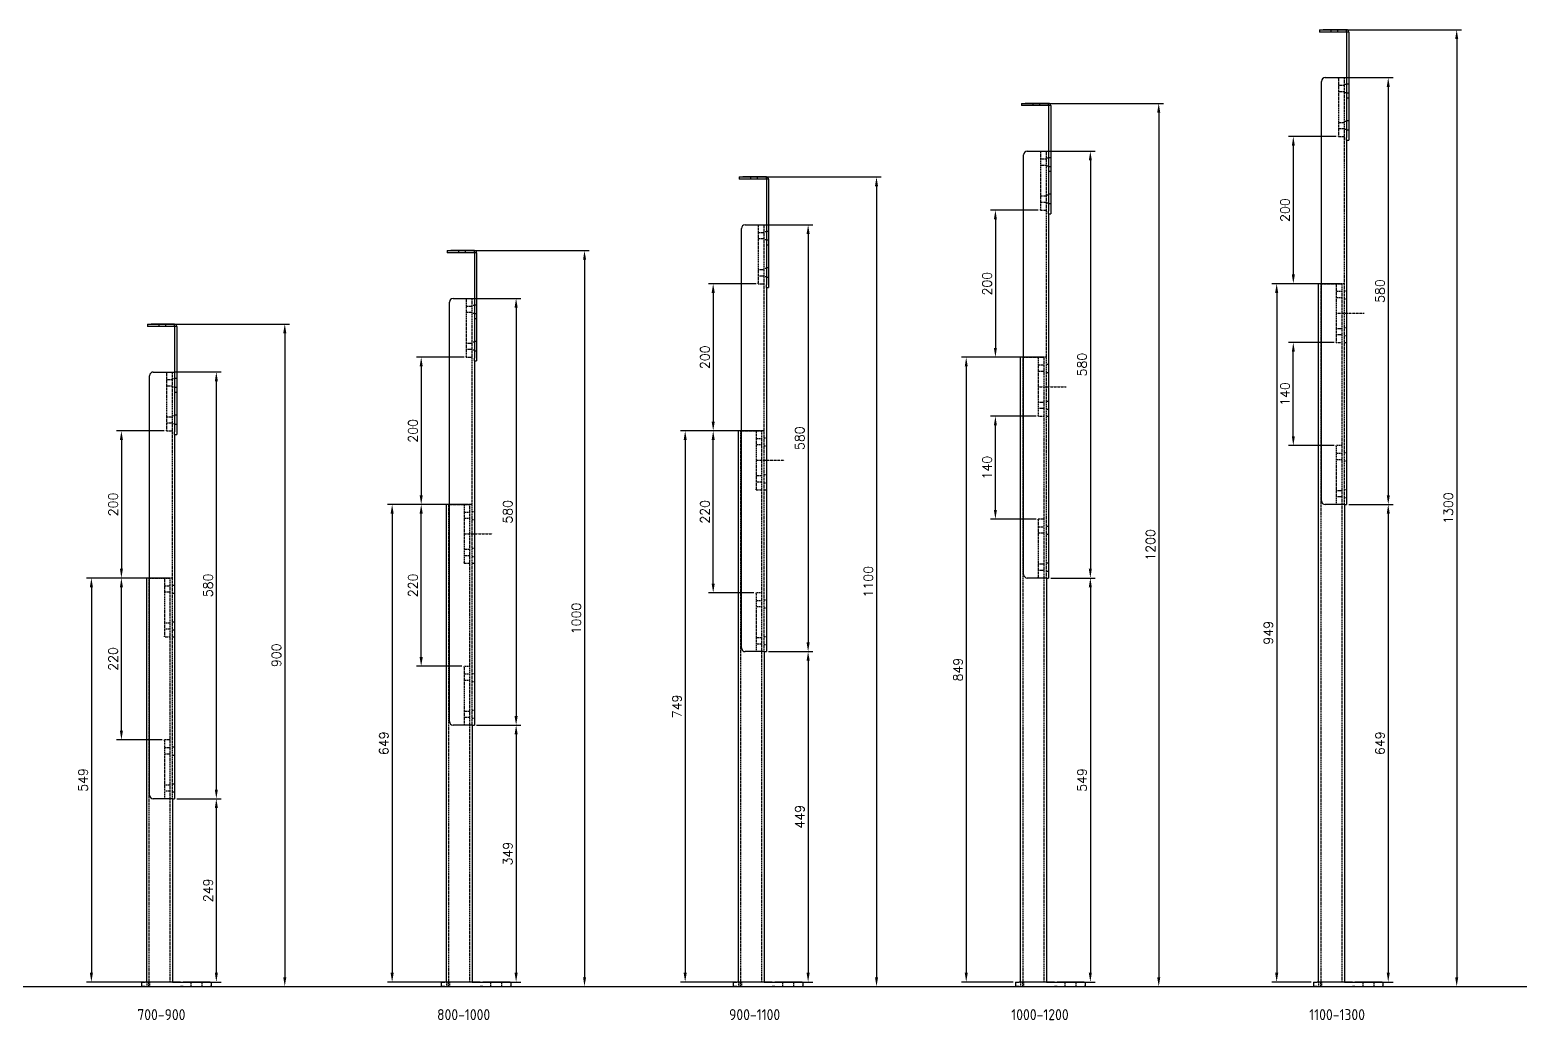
# Model space of a CAD drawing. Extents: x 10456 to 18222, y -1084 to 961.
# Drawn here: x 14168 to 16195, y -1084 to 261 of the extents above; entities that cross this region are included whole.
import ezdxf

# ---------------------------------------------------------------- set-up
doc = ezdxf.new("R2010")
doc.units = 0
doc.header["$LTSCALE"] = 0.05
doc.linetypes.add('Streeplijn', pattern=[10, 7, -3])
doc.layers.get('DEFPOINTS').update_dxf_attribs({"linetype": 'CONTINUOUS'})
for name, color, linetype in [('50VOL', 13, 'CONTINUOUS'), ('70VOL', 5, 'CONTINUOUS'), ('AM_3', 6, 'Streeplijn'), ('BASIS', 7, 'CONTINUOUS')]:
    doc.layers.add(name, color=color, linetype=linetype)
doc.styles.add('ROMANS', font='romans.shx')
doc.styles.get("Standard").update_dxf_attribs({"font": 'isocp.shx'})
doc.dimstyles.new('1_OP_05$0', dxfattribs={"dimscale": 5, "dimtxt": 2.5, "dimasz": 2.5, "dimexe": 1.3, "dimexo": 0.6, "dimgap": 1, "dimtad": 1, "dimdec": 1, "dimdsep": 46, "dimtxsty": 'ROMANS', "dimcen": -1.5, "dimclrd": 150, "dimclre": 150, "dimclrt": 5, "dimadec": 0, "dimazin": 0, "dimtfac": 1, "dimtdec": 1, "dimtmove": 0, "dimatfit": 3, "dimfxl": 0, "dimtolj": 1, "dimtzin": 0, "dimarcsym": 0})

# ---------------------------------------------------------------- blocks, each defined once
blk = doc.blocks.new('*D106')
at = {"layer": '70VOL', "color": 150, "lineweight": -2}
for p, q in [((14331, -138.5), (14521.3, -138.5)), ((14514.8, -151), (14514.8, -1026)), ((14418, -1038.5), (14521.3, -1038.5))]:
    blk.add_line(p, q, dxfattribs=at)
at = {"layer": '70VOL', "color": 150}
for points in [[(14512.7, -151), (14516.9, -151), (14514.8, -138.5)], [(14512.7, -1026), (14516.9, -1026), (14514.8, -1038.5)]]:
    blk.add_solid(points, dxfattribs=at)
at = {"layer": 'DEFPOINTS', "color": 0}
for p in [(14328, -138.5), (14415, -1038.5), (14514.8, -1038.5)]:
    blk.add_point(p, dxfattribs=at)
at = {"layer": '70VOL', "color": 5, "insert": (14503.5, -588.5), "char_height": 12.5, "attachment_point": 5, "rotation": 90, "style": 'ROMANS'}
blk.add_mtext('\\A1;900', dxfattribs=at)
blk = doc.blocks.new('*D107')
at = {"layer": '70VOL', "color": 150, "lineweight": -2}
for p, q in [((14365, -203.5), (14428.2, -203.5)), ((14421.7, -216), (14421.7, -771)), ((14368, -783.5), (14428.2, -783.5))]:
    blk.add_line(p, q, dxfattribs=at)
at = {"layer": '70VOL', "color": 150}
for points in [[(14419.7, -216), (14423.8, -216), (14421.7, -203.5)], [(14419.7, -771), (14423.8, -771), (14421.7, -783.5)]]:
    blk.add_solid(points, dxfattribs=at)
at = {"layer": 'DEFPOINTS', "color": 0}
for p in [(14362, -203.5), (14365, -783.5), (14421.7, -783.5)]:
    blk.add_point(p, dxfattribs=at)
at = {"layer": '70VOL', "color": 5, "insert": (14410.5, -493.5), "char_height": 12.5, "attachment_point": 5, "rotation": 90, "style": 'ROMANS'}
blk.add_mtext('\\A1;580', dxfattribs=at)
blk = doc.blocks.new('*D108')
at = {"layer": '70VOL', "color": 150, "lineweight": -2}
for p, q in [((14328, -483.5), (14286.1, -483.5)), ((14292.6, -691), (14292.6, -496)), ((14348, -703.5), (14286.1, -703.5))]:
    blk.add_line(p, q, dxfattribs=at)
at = {"layer": '70VOL', "color": 150}
for points in [[(14290.6, -496), (14294.7, -496), (14292.6, -483.5)], [(14290.6, -691), (14294.7, -691), (14292.6, -703.5)]]:
    blk.add_solid(points, dxfattribs=at)
at = {"layer": 'DEFPOINTS', "color": 0}
for p in [(14292.6, -483.5), (14331, -483.5), (14351, -703.5)]:
    blk.add_point(p, dxfattribs=at)
at = {"layer": '70VOL', "color": 5, "insert": (14281.4, -593.5), "char_height": 12.5, "attachment_point": 5, "rotation": 90, "style": 'ROMANS'}
blk.add_mtext('\\A1;220', dxfattribs=at)
blk = doc.blocks.new('*D109')
at = {"layer": '70VOL', "color": 150, "lineweight": -2}
for p, q in [((14351, -283.5), (14286.1, -283.5)), ((14292.6, -296), (14292.6, -471)), ((14356, -483.5), (14286.1, -483.5))]:
    blk.add_line(p, q, dxfattribs=at)
at = {"layer": '70VOL', "color": 150}
for points in [[(14290.6, -296), (14294.7, -296), (14292.6, -283.5)], [(14290.6, -471), (14294.7, -471), (14292.6, -483.5)]]:
    blk.add_solid(points, dxfattribs=at)
at = {"layer": 'DEFPOINTS', "color": 0}
for p in [(14354, -283.5), (14292.6, -483.5), (14359, -483.5)]:
    blk.add_point(p, dxfattribs=at)
at = {"layer": '70VOL', "color": 5, "insert": (14281.4, -383.5), "char_height": 12.5, "attachment_point": 5, "rotation": 90, "style": 'ROMANS'}
blk.add_mtext('\\A1;200', dxfattribs=at)
blk = doc.blocks.new('*D105')
at = {"layer": '70VOL', "color": 150, "lineweight": -2}
for p, q in [((14368, -783.5), (14428.2, -783.5)), ((14421.7, -796), (14421.7, -1020)), ((14362, -1032.5), (14428.2, -1032.5))]:
    blk.add_line(p, q, dxfattribs=at)
at = {"layer": '70VOL', "color": 150}
for points in [[(14419.7, -796), (14423.8, -796), (14421.7, -783.5)], [(14419.7, -1020), (14423.8, -1020), (14421.7, -1032.5)]]:
    blk.add_solid(points, dxfattribs=at)
at = {"layer": 'DEFPOINTS', "color": 0}
for p in [(14365, -783.5), (14359, -1032.5), (14421.7, -1032.5)]:
    blk.add_point(p, dxfattribs=at)
at = {"layer": '70VOL', "color": 5, "insert": (14410.5, -908), "char_height": 12.5, "attachment_point": 5, "rotation": 90, "style": 'ROMANS'}
blk.add_mtext('\\A1;249', dxfattribs=at)
blk = doc.blocks.new('*D110')
at = {"layer": '70VOL', "color": 150, "lineweight": -2}
for p, q in [((14738.7, -38.5), (14928.9, -38.5)), ((14922.4, -51), (14922.4, -1026)), ((14825.7, -1038.5), (14928.9, -1038.5))]:
    blk.add_line(p, q, dxfattribs=at)
at = {"layer": '70VOL', "color": 150}
for points in [[(14920.4, -51), (14924.5, -51), (14922.4, -38.5)], [(14920.4, -1026), (14924.5, -1026), (14922.4, -1038.5)]]:
    blk.add_solid(points, dxfattribs=at)
at = {"layer": 'DEFPOINTS', "color": 0}
for p in [(14735.7, -38.5), (14822.7, -1038.5), (14922.4, -1038.5)]:
    blk.add_point(p, dxfattribs=at)
at = {"layer": '70VOL', "color": 5, "insert": (14911.2, -538.5), "char_height": 12.5, "attachment_point": 5, "rotation": 90, "style": 'ROMANS'}
blk.add_mtext('\\A1;1000', dxfattribs=at)
blk = doc.blocks.new('*D111')
at = {"layer": '70VOL', "color": 150, "lineweight": -2}
for p, q in [((14772.7, -103.5), (14835.9, -103.5)), ((14829.4, -116), (14829.4, -671)), ((14775.7, -683.5), (14835.9, -683.5))]:
    blk.add_line(p, q, dxfattribs=at)
at = {"layer": '70VOL', "color": 150}
for points in [[(14827.3, -116), (14831.5, -116), (14829.4, -103.5)], [(14827.3, -671), (14831.5, -671), (14829.4, -683.5)]]:
    blk.add_solid(points, dxfattribs=at)
at = {"layer": 'DEFPOINTS', "color": 0}
for p in [(14769.7, -103.5), (14772.7, -683.5), (14829.4, -683.5)]:
    blk.add_point(p, dxfattribs=at)
at = {"layer": '70VOL', "color": 5, "insert": (14818.1, -393.5), "char_height": 12.5, "attachment_point": 5, "rotation": 90, "style": 'ROMANS'}
blk.add_mtext('\\A1;580', dxfattribs=at)
blk = doc.blocks.new('*D112')
at = {"layer": '70VOL', "color": 150, "lineweight": -2}
for p, q in [((14735.7, -383.5), (14693.8, -383.5)), ((14700.3, -591), (14700.3, -396)), ((14755.7, -603.5), (14693.8, -603.5))]:
    blk.add_line(p, q, dxfattribs=at)
at = {"layer": '70VOL', "color": 150}
for points in [[(14698.2, -396), (14702.4, -396), (14700.3, -383.5)], [(14698.2, -591), (14702.4, -591), (14700.3, -603.5)]]:
    blk.add_solid(points, dxfattribs=at)
at = {"layer": 'DEFPOINTS', "color": 0}
for p in [(14700.3, -383.5), (14738.7, -383.5), (14758.7, -603.5)]:
    blk.add_point(p, dxfattribs=at)
at = {"layer": '70VOL', "color": 5, "insert": (14689, -493.5), "char_height": 12.5, "attachment_point": 5, "rotation": 90, "style": 'ROMANS'}
blk.add_mtext('\\A1;220', dxfattribs=at)
blk = doc.blocks.new('*D113')
at = {"layer": '70VOL', "color": 150, "lineweight": -2}
for p, q in [((14758.7, -183.5), (14693.8, -183.5)), ((14700.3, -196), (14700.3, -371)), ((14763.7, -383.5), (14693.8, -383.5))]:
    blk.add_line(p, q, dxfattribs=at)
at = {"layer": '70VOL', "color": 150}
for points in [[(14698.2, -196), (14702.4, -196), (14700.3, -183.5)], [(14698.2, -371), (14702.4, -371), (14700.3, -383.5)]]:
    blk.add_solid(points, dxfattribs=at)
at = {"layer": 'DEFPOINTS', "color": 0}
for p in [(14761.7, -183.5), (14700.3, -383.5), (14766.7, -383.5)]:
    blk.add_point(p, dxfattribs=at)
at = {"layer": '70VOL', "color": 5, "insert": (14689, -283.5), "char_height": 12.5, "attachment_point": 5, "rotation": 90, "style": 'ROMANS'}
blk.add_mtext('\\A1;200', dxfattribs=at)
blk = doc.blocks.new('*D114')
at = {"layer": '70VOL', "color": 150, "lineweight": -2}
for p, q in [((14775.7, -683.5), (14835.9, -683.5)), ((14829.4, -696), (14829.4, -1020)), ((14769.7, -1032.5), (14835.9, -1032.5))]:
    blk.add_line(p, q, dxfattribs=at)
at = {"layer": '70VOL', "color": 150}
for points in [[(14827.3, -696), (14831.5, -696), (14829.4, -683.5)], [(14827.3, -1020), (14831.5, -1020), (14829.4, -1032.5)]]:
    blk.add_solid(points, dxfattribs=at)
at = {"layer": 'DEFPOINTS', "color": 0}
for p in [(14772.7, -683.5), (14766.7, -1032.5), (14829.4, -1032.5)]:
    blk.add_point(p, dxfattribs=at)
at = {"layer": '70VOL', "color": 5, "insert": (14818.1, -858), "char_height": 12.5, "attachment_point": 5, "rotation": 90, "style": 'ROMANS'}
blk.add_mtext('\\A1;349', dxfattribs=at)
blk = doc.blocks.new('*D115')
at = {"layer": '70VOL', "color": 150, "lineweight": -2}
for p, q in [((15135.8, 61.5), (15326, 61.5)), ((15319.5, 49), (15319.5, -1026)), ((15222.8, -1038.5), (15326, -1038.5))]:
    blk.add_line(p, q, dxfattribs=at)
at = {"layer": '70VOL', "color": 150}
for points in [[(15317.4, 49), (15321.6, 49), (15319.5, 61.5)], [(15317.4, -1026), (15321.6, -1026), (15319.5, -1038.5)]]:
    blk.add_solid(points, dxfattribs=at)
at = {"layer": 'DEFPOINTS', "color": 0}
for p in [(15132.8, 61.5), (15219.8, -1038.5), (15319.5, -1038.5)]:
    blk.add_point(p, dxfattribs=at)
at = {"layer": '70VOL', "color": 5, "insert": (15308.3, -488.5), "char_height": 12.5, "attachment_point": 5, "rotation": 90, "style": 'ROMANS'}
blk.add_mtext('\\A1;1100', dxfattribs=at)
blk = doc.blocks.new('*D116')
at = {"layer": '70VOL', "color": 150, "lineweight": -2}
for p, q in [((15169.8, -3.5), (15233, -3.5)), ((15226.5, -16), (15226.5, -571)), ((15172.8, -583.5), (15233, -583.5))]:
    blk.add_line(p, q, dxfattribs=at)
at = {"layer": '70VOL', "color": 150}
for points in [[(15224.4, -16), (15228.6, -16), (15226.5, -3.5)], [(15224.4, -571), (15228.6, -571), (15226.5, -583.5)]]:
    blk.add_solid(points, dxfattribs=at)
at = {"layer": 'DEFPOINTS', "color": 0}
for p in [(15166.8, -3.5), (15169.8, -583.5), (15226.5, -583.5)]:
    blk.add_point(p, dxfattribs=at)
at = {"layer": '70VOL', "color": 5, "insert": (15215.2, -293.5), "char_height": 12.5, "attachment_point": 5, "rotation": 90, "style": 'ROMANS'}
blk.add_mtext('\\A1;580', dxfattribs=at)
blk = doc.blocks.new('*D117')
at = {"layer": '70VOL', "color": 150, "lineweight": -2}
for p, q in [((15132.8, -283.5), (15090.9, -283.5)), ((15097.4, -491), (15097.4, -296)), ((15152.8, -503.5), (15090.9, -503.5))]:
    blk.add_line(p, q, dxfattribs=at)
at = {"layer": '70VOL', "color": 150}
for points in [[(15095.3, -296), (15099.5, -296), (15097.4, -283.5)], [(15095.3, -491), (15099.5, -491), (15097.4, -503.5)]]:
    blk.add_solid(points, dxfattribs=at)
at = {"layer": 'DEFPOINTS', "color": 0}
for p in [(15097.4, -283.5), (15135.8, -283.5), (15155.8, -503.5)]:
    blk.add_point(p, dxfattribs=at)
at = {"layer": '70VOL', "color": 5, "insert": (15086.1, -393.5), "char_height": 12.5, "attachment_point": 5, "rotation": 90, "style": 'ROMANS'}
blk.add_mtext('\\A1;220', dxfattribs=at)
blk = doc.blocks.new('*D118')
at = {"layer": '70VOL', "color": 150, "lineweight": -2}
for p, q in [((15155.8, -83.5), (15090.9, -83.5)), ((15097.4, -96), (15097.4, -271)), ((15160.8, -283.5), (15090.9, -283.5))]:
    blk.add_line(p, q, dxfattribs=at)
at = {"layer": '70VOL', "color": 150}
for points in [[(15095.3, -96), (15099.5, -96), (15097.4, -83.5)], [(15095.3, -271), (15099.5, -271), (15097.4, -283.5)]]:
    blk.add_solid(points, dxfattribs=at)
at = {"layer": 'DEFPOINTS', "color": 0}
for p in [(15158.8, -83.5), (15097.4, -283.5), (15163.8, -283.5)]:
    blk.add_point(p, dxfattribs=at)
at = {"layer": '70VOL', "color": 5, "insert": (15086.1, -183.5), "char_height": 12.5, "attachment_point": 5, "rotation": 90, "style": 'ROMANS'}
blk.add_mtext('\\A1;200', dxfattribs=at)
blk = doc.blocks.new('*D119')
at = {"layer": '70VOL', "color": 150, "lineweight": -2}
for p, q in [((15172.8, -583.5), (15233, -583.5)), ((15226.5, -596), (15226.5, -1020)), ((15166.8, -1032.5), (15233, -1032.5))]:
    blk.add_line(p, q, dxfattribs=at)
at = {"layer": '70VOL', "color": 150}
for points in [[(15224.4, -596), (15228.6, -596), (15226.5, -583.5)], [(15224.4, -1020), (15228.6, -1020), (15226.5, -1032.5)]]:
    blk.add_solid(points, dxfattribs=at)
at = {"layer": 'DEFPOINTS', "color": 0}
for p in [(15169.8, -583.5), (15163.8, -1032.5), (15226.5, -1032.5)]:
    blk.add_point(p, dxfattribs=at)
at = {"layer": '70VOL', "color": 5, "insert": (15215.2, -808), "char_height": 12.5, "attachment_point": 5, "rotation": 90, "style": 'ROMANS'}
blk.add_mtext('\\A1;449', dxfattribs=at)
blk = doc.blocks.new('*D120')
at = {"layer": '70VOL', "color": 150, "lineweight": -2}
for p, q in [((15519.5, 161.5), (15709.8, 161.5)), ((15703.3, 149), (15703.3, -1026)), ((15606.5, -1038.5), (15709.8, -1038.5))]:
    blk.add_line(p, q, dxfattribs=at)
at = {"layer": '70VOL', "color": 150}
for points in [[(15701.2, 149), (15705.4, 149), (15703.3, 161.5)], [(15701.2, -1026), (15705.4, -1026), (15703.3, -1038.5)]]:
    blk.add_solid(points, dxfattribs=at)
at = {"layer": 'DEFPOINTS', "color": 0}
for p in [(15516.5, 161.5), (15603.5, -1038.5), (15703.3, -1038.5)]:
    blk.add_point(p, dxfattribs=at)
at = {"layer": '70VOL', "color": 5, "insert": (15692.1, -438.5), "char_height": 12.5, "attachment_point": 5, "rotation": 90, "style": 'ROMANS'}
blk.add_mtext('\\A1;1200', dxfattribs=at)
blk = doc.blocks.new('*D121')
at = {"layer": '70VOL', "color": 150, "lineweight": -2}
for p, q in [((15553.5, 96.5), (15616.8, 96.5)), ((15610.3, 84), (15610.3, -471)), ((15556.5, -483.5), (15616.8, -483.5))]:
    blk.add_line(p, q, dxfattribs=at)
at = {"layer": '70VOL', "color": 150}
for points in [[(15608.2, 84), (15612.3, 84), (15610.3, 96.5)], [(15608.2, -471), (15612.3, -471), (15610.3, -483.5)]]:
    blk.add_solid(points, dxfattribs=at)
at = {"layer": 'DEFPOINTS', "color": 0}
for p in [(15550.5, 96.5), (15553.5, -483.5), (15610.3, -483.5)]:
    blk.add_point(p, dxfattribs=at)
at = {"layer": '70VOL', "color": 5, "insert": (15599, -193.5), "char_height": 12.5, "attachment_point": 5, "rotation": 90, "style": 'ROMANS'}
blk.add_mtext('\\A1;580', dxfattribs=at)
blk = doc.blocks.new('*D122')
at = {"layer": '70VOL', "color": 150, "lineweight": -2}
for p, q in [((15536.5, -263.5), (15474.7, -263.5)), ((15481.2, -391), (15481.2, -276)), ((15536.5, -403.5), (15474.7, -403.5))]:
    blk.add_line(p, q, dxfattribs=at)
at = {"layer": '70VOL', "color": 150}
for points in [[(15479.1, -276), (15483.2, -276), (15481.2, -263.5)], [(15479.1, -391), (15483.2, -391), (15481.2, -403.5)]]:
    blk.add_solid(points, dxfattribs=at)
at = {"layer": 'DEFPOINTS', "color": 0}
for p in [(15481.2, -263.5), (15539.5, -263.5), (15539.5, -403.5)]:
    blk.add_point(p, dxfattribs=at)
at = {"layer": '70VOL', "color": 5, "insert": (15469.9, -333.5), "char_height": 12.5, "attachment_point": 5, "rotation": 90, "style": 'ROMANS'}
blk.add_mtext('\\A1;140', dxfattribs=at)
blk = doc.blocks.new('*D123')
at = {"layer": '70VOL', "color": 150, "lineweight": -2}
for p, q in [((15539.5, 16.5), (15474.7, 16.5)), ((15481.2, 4), (15481.2, -171)), ((15544.5, -183.5), (15474.7, -183.5))]:
    blk.add_line(p, q, dxfattribs=at)
at = {"layer": '70VOL', "color": 150}
for points in [[(15479.1, 4), (15483.2, 4), (15481.2, 16.5)], [(15479.1, -171), (15483.2, -171), (15481.2, -183.5)]]:
    blk.add_solid(points, dxfattribs=at)
at = {"layer": 'DEFPOINTS', "color": 0}
for p in [(15542.5, 16.5), (15481.2, -183.5), (15547.5, -183.5)]:
    blk.add_point(p, dxfattribs=at)
at = {"layer": '70VOL', "color": 5, "insert": (15469.9, -83.5), "char_height": 12.5, "attachment_point": 5, "rotation": 90, "style": 'ROMANS'}
blk.add_mtext('\\A1;200', dxfattribs=at)
blk = doc.blocks.new('*D124')
at = {"layer": '70VOL', "color": 150, "lineweight": -2}
for p, q in [((15556.5, -483.5), (15616.8, -483.5)), ((15610.3, -496), (15610.3, -1020)), ((15550.5, -1032.5), (15616.8, -1032.5))]:
    blk.add_line(p, q, dxfattribs=at)
at = {"layer": '70VOL', "color": 150}
for points in [[(15608.2, -496), (15612.3, -496), (15610.3, -483.5)], [(15608.2, -1020), (15612.3, -1020), (15610.3, -1032.5)]]:
    blk.add_solid(points, dxfattribs=at)
at = {"layer": 'DEFPOINTS', "color": 0}
for p in [(15553.5, -483.5), (15547.5, -1032.5), (15610.3, -1032.5)]:
    blk.add_point(p, dxfattribs=at)
at = {"layer": '70VOL', "color": 5, "insert": (15599, -758), "char_height": 12.5, "attachment_point": 5, "rotation": 90, "style": 'ROMANS'}
blk.add_mtext('\\A1;549', dxfattribs=at)
blk = doc.blocks.new('*D125')
at = {"layer": '70VOL', "color": 150, "lineweight": -2}
for p, q in [((15924.7, 261.5), (16115, 261.5)), ((16108.5, 249), (16108.5, -1026)), ((16011.7, -1038.5), (16115, -1038.5))]:
    blk.add_line(p, q, dxfattribs=at)
at = {"layer": '70VOL', "color": 150}
for points in [[(16106.4, 249), (16110.6, 249), (16108.5, 261.5)], [(16106.4, -1026), (16110.6, -1026), (16108.5, -1038.5)]]:
    blk.add_solid(points, dxfattribs=at)
at = {"layer": 'DEFPOINTS', "color": 0}
for p in [(15921.7, 261.5), (16008.7, -1038.5), (16108.5, -1038.5)]:
    blk.add_point(p, dxfattribs=at)
at = {"layer": '70VOL', "color": 5, "insert": (16097.2, -388.5), "char_height": 12.5, "attachment_point": 5, "rotation": 90, "style": 'ROMANS'}
blk.add_mtext('\\A1;1300', dxfattribs=at)
blk = doc.blocks.new('*D126')
at = {"layer": '70VOL', "color": 150, "lineweight": -2}
for p, q in [((15958.7, 196.5), (16021.9, 196.5)), ((16015.4, 184), (16015.4, -371)), ((15961.7, -383.5), (16021.9, -383.5))]:
    blk.add_line(p, q, dxfattribs=at)
at = {"layer": '70VOL', "color": 150}
for points in [[(16013.4, 184), (16017.5, 184), (16015.4, 196.5)], [(16013.4, -371), (16017.5, -371), (16015.4, -383.5)]]:
    blk.add_solid(points, dxfattribs=at)
at = {"layer": 'DEFPOINTS', "color": 0}
for p in [(15955.7, 196.5), (15958.7, -383.5), (16015.4, -383.5)]:
    blk.add_point(p, dxfattribs=at)
at = {"layer": '70VOL', "color": 5, "insert": (16004.2, -93.5), "char_height": 12.5, "attachment_point": 5, "rotation": 90, "style": 'ROMANS'}
blk.add_mtext('\\A1;580', dxfattribs=at)
blk = doc.blocks.new('*D127')
at = {"layer": '70VOL', "color": 150, "lineweight": -2}
for p, q in [((15941.7, -163.5), (15879.8, -163.5)), ((15886.3, -291), (15886.3, -176)), ((15941.7, -303.5), (15879.8, -303.5))]:
    blk.add_line(p, q, dxfattribs=at)
at = {"layer": '70VOL', "color": 150}
for points in [[(15884.3, -176), (15888.4, -176), (15886.3, -163.5)], [(15884.3, -291), (15888.4, -291), (15886.3, -303.5)]]:
    blk.add_solid(points, dxfattribs=at)
at = {"layer": 'DEFPOINTS', "color": 0}
for p in [(15886.3, -163.5), (15944.7, -163.5), (15944.7, -303.5)]:
    blk.add_point(p, dxfattribs=at)
at = {"layer": '70VOL', "color": 5, "insert": (15875.1, -233.5), "char_height": 12.5, "attachment_point": 5, "rotation": 90, "style": 'ROMANS'}
blk.add_mtext('\\A1;140', dxfattribs=at)
blk = doc.blocks.new('*D128')
at = {"layer": '70VOL', "color": 150, "lineweight": -2}
for p, q in [((15944.7, 116.5), (15879.8, 116.5)), ((15886.3, 104), (15886.3, -71)), ((15949.7, -83.5), (15879.8, -83.5))]:
    blk.add_line(p, q, dxfattribs=at)
at = {"layer": '70VOL', "color": 150}
for points in [[(15884.3, 104), (15888.4, 104), (15886.3, 116.5)], [(15884.3, -71), (15888.4, -71), (15886.3, -83.5)]]:
    blk.add_solid(points, dxfattribs=at)
at = {"layer": 'DEFPOINTS', "color": 0}
for p in [(15947.7, 116.5), (15886.3, -83.5), (15952.7, -83.5)]:
    blk.add_point(p, dxfattribs=at)
at = {"layer": '70VOL', "color": 5, "insert": (15875.1, 16.5), "char_height": 12.5, "attachment_point": 5, "rotation": 90, "style": 'ROMANS'}
blk.add_mtext('\\A1;200', dxfattribs=at)
blk = doc.blocks.new('*D129')
at = {"layer": '70VOL', "color": 150, "lineweight": -2}
for p, q in [((15961.7, -383.5), (16021.9, -383.5)), ((16015.4, -396), (16015.4, -1020)), ((15955.7, -1032.5), (16021.9, -1032.5))]:
    blk.add_line(p, q, dxfattribs=at)
at = {"layer": '70VOL', "color": 150}
for points in [[(16013.4, -396), (16017.5, -396), (16015.4, -383.5)], [(16013.4, -1020), (16017.5, -1020), (16015.4, -1032.5)]]:
    blk.add_solid(points, dxfattribs=at)
at = {"layer": 'DEFPOINTS', "color": 0}
for p in [(15958.7, -383.5), (15952.7, -1032.5), (16015.4, -1032.5)]:
    blk.add_point(p, dxfattribs=at)
at = {"layer": '70VOL', "color": 5, "insert": (16004.2, -708), "char_height": 12.5, "attachment_point": 5, "rotation": 90, "style": 'ROMANS'}
blk.add_mtext('\\A1;649', dxfattribs=at)
blk = doc.blocks.new('*D148')
at = {"layer": '70VOL', "color": 150, "lineweight": -2}
for p, q in [((14328, -483.5), (14245.3, -483.5)), ((14251.8, -496), (14251.8, -1020)), ((14324, -1032.5), (14245.3, -1032.5))]:
    blk.add_line(p, q, dxfattribs=at)
at = {"layer": '70VOL', "color": 150}
for points in [[(14249.7, -496), (14253.9, -496), (14251.8, -483.5)], [(14249.7, -1020), (14253.9, -1020), (14251.8, -1032.5)]]:
    blk.add_solid(points, dxfattribs=at)
at = {"layer": 'DEFPOINTS', "color": 0}
for p in [(14331, -483.5), (14251.8, -1032.5), (14327, -1032.5)]:
    blk.add_point(p, dxfattribs=at)
at = {"layer": '70VOL', "color": 5, "insert": (14240.5, -758), "char_height": 12.5, "attachment_point": 5, "rotation": 90, "style": 'ROMANS'}
blk.add_mtext('\\A1;549', dxfattribs=at)
blk = doc.blocks.new('*D149')
at = {"layer": '70VOL', "color": 150, "lineweight": -2}
for p, q in [((14731.7, -383.5), (14654.3, -383.5)), ((14660.8, -396), (14660.8, -1020)), ((14735.7, -1032.5), (14654.3, -1032.5))]:
    blk.add_line(p, q, dxfattribs=at)
at = {"layer": '70VOL', "color": 150}
for points in [[(14658.7, -396), (14662.9, -396), (14660.8, -383.5)], [(14658.7, -1020), (14662.9, -1020), (14660.8, -1032.5)]]:
    blk.add_solid(points, dxfattribs=at)
at = {"layer": 'DEFPOINTS', "color": 0}
for p in [(14734.7, -383.5), (14660.8, -1032.5), (14738.7, -1032.5)]:
    blk.add_point(p, dxfattribs=at)
at = {"layer": '70VOL', "color": 5, "insert": (14649.5, -708), "char_height": 12.5, "attachment_point": 5, "rotation": 90, "style": 'ROMANS'}
blk.add_mtext('\\A1;649', dxfattribs=at)
blk = doc.blocks.new('*D150')
at = {"layer": '70VOL', "color": 150, "lineweight": -2}
for p, q in [((15132.8, -283.5), (15052.8, -283.5)), ((15059.3, -296), (15059.3, -1020)), ((15128.8, -1032.5), (15052.8, -1032.5))]:
    blk.add_line(p, q, dxfattribs=at)
at = {"layer": '70VOL', "color": 150}
for points in [[(15057.2, -296), (15061.4, -296), (15059.3, -283.5)], [(15057.2, -1020), (15061.4, -1020), (15059.3, -1032.5)]]:
    blk.add_solid(points, dxfattribs=at)
at = {"layer": 'DEFPOINTS', "color": 0}
for p in [(15135.8, -283.5), (15059.3, -1032.5), (15131.8, -1032.5)]:
    blk.add_point(p, dxfattribs=at)
at = {"layer": '70VOL', "color": 5, "insert": (15048.1, -658), "char_height": 12.5, "attachment_point": 5, "rotation": 90, "style": 'ROMANS'}
blk.add_mtext('\\A1;749', dxfattribs=at)
blk = doc.blocks.new('*D151')
at = {"layer": '70VOL', "color": 150, "lineweight": -2}
for p, q in [((15516.5, -183.5), (15435, -183.5)), ((15441.5, -196), (15441.5, -1020)), ((15505.5, -1032.5), (15435, -1032.5))]:
    blk.add_line(p, q, dxfattribs=at)
at = {"layer": '70VOL', "color": 150}
for points in [[(15439.5, -196), (15443.6, -196), (15441.5, -183.5)], [(15439.5, -1020), (15443.6, -1020), (15441.5, -1032.5)]]:
    blk.add_solid(points, dxfattribs=at)
at = {"layer": 'DEFPOINTS', "color": 0}
for p in [(15519.5, -183.5), (15441.5, -1032.5), (15508.5, -1032.5)]:
    blk.add_point(p, dxfattribs=at)
at = {"layer": '70VOL', "color": 5, "insert": (15430.3, -608), "char_height": 12.5, "attachment_point": 5, "rotation": 90, "style": 'ROMANS'}
blk.add_mtext('\\A1;849', dxfattribs=at)
blk = doc.blocks.new('*D152')
at = {"layer": '70VOL', "color": 150, "lineweight": -2}
for p, q in [((15921.7, -83.5), (15857.2, -83.5)), ((15863.7, -96), (15863.7, -1020)), ((15910.7, -1032.5), (15857.2, -1032.5))]:
    blk.add_line(p, q, dxfattribs=at)
at = {"layer": '70VOL', "color": 150}
for points in [[(15861.6, -96), (15865.8, -96), (15863.7, -83.5)], [(15861.6, -1020), (15865.8, -1020), (15863.7, -1032.5)]]:
    blk.add_solid(points, dxfattribs=at)
at = {"layer": 'DEFPOINTS', "color": 0}
for p in [(15924.7, -83.5), (15863.7, -1032.5), (15913.7, -1032.5)]:
    blk.add_point(p, dxfattribs=at)
at = {"layer": '70VOL', "color": 5, "insert": (15852.4, -558), "char_height": 12.5, "attachment_point": 5, "rotation": 90, "style": 'ROMANS'}
blk.add_mtext('\\A1;949', dxfattribs=at)

msp = doc.modelspace()

# ---------------------------------------------------------------- linework, layer by layer
at = {"layer": '50VOL', "ltscale": 5}
for p, q in [((15921.72, 261.47), (15926.72, 261.47)), ((15921.72, 261.47), (15921.72, 258.47)), ((15926.72, 258.47), (15921.72, 258.47)), ((15958.72, 261.47), (15926.72, 261.47)), ((15958.72, 258.47), (15926.72, 258.47)), ((15958.72, 258.47), (15958.72, 261.47)), ((15958.72, 258.47), (15958.72, 261.47)), ((15958.72, 261.47), (15958.72, 261.47)), ((15958.72, 258.47), (15958.72, 115.08)), ((15958.72, 258.47), (15958.72, 258.47)), ((15961.72, 258.47), (15958.72, 258.47)), ((15961.72, 258.47), (15961.72, 115.08)), ((15924.72, -378.53), (15924.72, 191.47)), ((15929.72, 196.47), (15955.72, 196.47)), ((15955.72, 196.47), (15958.72, 196.47)), ((15516.53, 161.47), (15521.53, 161.47)), ((15516.53, 161.47), (15516.53, 158.47)), ((15521.53, 158.47), (15516.53, 158.47)), ((15553.53, 161.47), (15521.53, 161.47)), ((15553.53, 158.47), (15521.53, 158.47)), ((15553.53, 158.47), (15553.53, 161.47)), ((15553.53, 158.47), (15553.53, 161.47)), ((15553.53, 161.47), (15553.53, 161.47)), ((15553.53, 158.47), (15553.53, 15.08)), ((15553.53, 158.47), (15553.53, 158.47)), ((15556.53, 158.47), (15553.53, 158.47)), ((15556.53, 158.47), (15556.53, 15.08)), ((15958.72, 111.47), (15958.72, 115.08)), ((15958.72, 111.47), (15958.72, -383.53)), ((15958.72, 111.47), (15961.72, 111.47)), ((15961.72, 115.08), (15961.72, 111.47)), ((15519.53, -478.53), (15519.53, 91.47)), ((15524.53, 96.47), (15550.53, 96.47)), ((15550.53, 96.47), (15553.53, 96.47)), ((15132.76, 61.47), (15137.76, 61.47)), ((15132.76, 61.47), (15132.76, 58.47)), ((15169.76, 61.47), (15137.76, 61.47)), ((15169.76, 58.47), (15169.76, 61.47)), ((15169.76, 58.47), (15169.76, 61.47)), ((15169.76, 61.47), (15169.76, 61.47)), ((15137.76, 58.47), (15132.76, 58.47)), ((15169.76, 58.47), (15137.76, 58.47)), ((15169.76, 58.47), (15169.76, -84.92)), ((15169.76, 58.47), (15169.76, 58.47)), ((15172.76, 58.47), (15169.76, 58.47)), ((15172.76, 58.47), (15172.76, -84.92)), ((15553.53, 11.47), (15553.53, 15.08)), ((15553.53, 11.47), (15553.53, -483.53)), ((15553.53, 11.47), (15556.53, 11.47)), ((15556.53, 15.08), (15556.53, 11.47)), ((15135.76, -578.53), (15135.76, -8.53)), ((15140.76, -3.53), (15166.76, -3.53)), ((15166.76, -3.53), (15169.76, -3.53)), ((14735.66, -38.53), (14740.66, -38.53)), ((14735.66, -38.53), (14735.66, -41.53)), ((14772.66, -38.53), (14740.66, -38.53)), ((14772.66, -41.53), (14772.66, -38.53)), ((14772.66, -41.53), (14772.66, -38.53)), ((14772.66, -38.53), (14772.66, -38.53)), ((14740.66, -41.53), (14735.66, -41.53)), ((14772.66, -41.53), (14740.66, -41.53)), ((14772.66, -41.53), (14772.66, -184.92)), ((14772.66, -41.53), (14772.66, -41.53)), ((14775.66, -41.53), (14772.66, -41.53)), ((14775.66, -41.53), (14775.66, -184.92)), ((15169.76, -88.53), (15169.76, -84.92)), ((15169.76, -88.53), (15169.76, -583.53)), ((15169.76, -88.53), (15172.76, -88.53)), ((15172.76, -84.92), (15172.76, -88.53)), ((15923.72, -83.53), (15920.72, -83.53)), ((15920.72, -1032.53), (15920.72, -83.53)), ((15923.72, -83.53), (15924.72, -83.53)), ((14738.66, -678.53), (14738.66, -108.53)), ((14743.66, -103.53), (14769.66, -103.53)), ((14769.66, -103.53), (14772.66, -103.53)), ((14328.02, -138.53), (14333.02, -138.53)), ((14328.02, -138.53), (14328.02, -141.53)), ((14333.02, -141.53), (14328.02, -141.53)), ((14365.01, -138.53), (14333.02, -138.53)), ((14365.01, -141.53), (14333.02, -141.53)), ((14365.01, -141.53), (14365.01, -138.53)), ((14365.01, -141.53), (14365.01, -138.53)), ((14365.01, -138.53), (14365.01, -138.53)), ((14365.01, -141.53), (14365.01, -141.53)), ((14365.02, -141.53), (14365.02, -284.92)), ((14368.02, -141.53), (14365.02, -141.53)), ((14368.02, -141.53), (14368.02, -284.92)), ((15955.72, -163.53), (15958.72, -163.53)), ((14772.66, -188.53), (14772.66, -184.92)), ((14772.66, -188.53), (14772.66, -683.53)), ((14772.66, -188.53), (14775.66, -188.53)), ((14775.66, -184.92), (14775.66, -188.53)), ((15518.53, -183.53), (15515.53, -183.53)), ((15515.53, -1032.53), (15515.53, -183.53)), ((15518.53, -183.53), (15519.53, -183.53)), ((14331.02, -778.53), (14331.02, -208.53)), ((14336.02, -203.53), (14362.01, -203.53)), ((14362.01, -203.53), (14365.02, -203.53)), ((15134.76, -283.53), (15131.76, -283.53)), ((15131.76, -1032.53), (15131.76, -283.53)), ((15134.76, -283.53), (15135.76, -283.53)), ((15550.53, -263.53), (15553.53, -263.53)), ((14365.02, -288.53), (14365.02, -284.92)), ((14365.02, -288.53), (14365.02, -783.53)), ((14365.02, -288.53), (14368.02, -288.53)), ((14368.02, -284.92), (14368.02, -288.53)), ((15166.76, -363.53), (15169.76, -363.53)), ((14737.66, -383.53), (14734.66, -383.53)), ((14734.66, -1032.53), (14734.66, -383.53)), ((14737.66, -383.53), (14738.66, -383.53)), ((15955.72, -383.53), (15929.72, -383.53)), ((15955.72, -383.53), (15958.72, -383.53)), ((15955.72, -383.53), (15955.72, -1032.53)), ((14769.66, -463.53), (14772.66, -463.53)), ((14330.02, -483.53), (14327.02, -483.53)), ((14327.02, -1032.53), (14327.02, -483.53)), ((14330.02, -483.53), (14331.02, -483.53)), ((15550.53, -483.53), (15524.53, -483.53)), ((15550.53, -483.53), (15553.53, -483.53)), ((15550.53, -483.53), (15550.53, -1032.53)), ((14362.01, -563.53), (14365.02, -563.53)), ((15166.76, -583.53), (15140.76, -583.53)), ((15166.76, -583.53), (15169.76, -583.53)), ((15166.76, -583.53), (15166.76, -1032.53)), ((14769.66, -683.53), (14743.66, -683.53)), ((14769.66, -683.53), (14772.66, -683.53)), ((14769.66, -683.53), (14769.66, -1032.53)), ((14362.01, -783.53), (14336.02, -783.53)), ((14362.01, -783.53), (14365.02, -783.53)), ((14362.02, -783.53), (14362.02, -1032.53)), ((14320.02, -1032.53), (14325.02, -1032.53)), ((14320.02, -1032.53), (14320.02, -1038.53)), ((14372.94, -1032.53), (14325.02, -1032.53)), ((14372.94, -1032.53), (14376.48, -1032.53)), ((14413.55, -1032.53), (14376.48, -1032.53)), ((14413.55, -1032.53), (14415.02, -1032.53)), ((14415.02, -1038.53), (14415.02, -1032.53)), ((14727.66, -1032.53), (14732.66, -1032.53)), ((14727.66, -1032.53), (14727.66, -1038.53)), ((14780.59, -1032.53), (14732.66, -1032.53)), ((14780.59, -1032.53), (14784.13, -1032.53)), ((14821.2, -1032.53), (14784.13, -1032.53)), ((14821.2, -1032.53), (14822.66, -1032.53)), ((14822.66, -1038.53), (14822.66, -1032.53)), ((15124.76, -1032.53), (15129.76, -1032.53)), ((15124.76, -1032.53), (15124.76, -1038.53)), ((15177.69, -1032.53), (15129.76, -1032.53)), ((15177.69, -1032.53), (15181.22, -1032.53)), ((15218.29, -1032.53), (15181.22, -1032.53)), ((15218.29, -1032.53), (15219.76, -1032.53)), ((15219.76, -1038.53), (15219.76, -1032.53)), ((15508.53, -1032.53), (15513.53, -1032.53)), ((15508.53, -1032.53), (15508.53, -1038.53)), ((15561.46, -1032.53), (15513.53, -1032.53)), ((15561.46, -1032.53), (15564.99, -1032.53)), ((15602.07, -1032.53), (15564.99, -1032.53)), ((15602.07, -1032.53), (15603.53, -1032.53)), ((15603.53, -1038.53), (15603.53, -1032.53)), ((15913.72, -1032.53), (15918.72, -1032.53)), ((15913.72, -1032.53), (15913.72, -1038.53)), ((15966.65, -1032.53), (15918.72, -1032.53)), ((15966.65, -1032.53), (15970.18, -1032.53)), ((16007.25, -1032.53), (15970.18, -1032.53)), ((16007.25, -1032.53), (16008.72, -1032.53)), ((16008.72, -1038.53), (16008.72, -1032.53)), ((14325.02, -1038.53), (14320.02, -1038.53)), ((14325.02, -1038.53), (14372.94, -1038.53)), ((14376.48, -1038.53), (14372.94, -1038.53)), ((14376.48, -1038.53), (14413.55, -1038.53)), ((14415.02, -1038.53), (14413.55, -1038.53)), ((14732.66, -1038.53), (14727.66, -1038.53)), ((14732.66, -1038.53), (14780.59, -1038.53)), ((14784.13, -1038.53), (14780.59, -1038.53)), ((14784.13, -1038.53), (14821.2, -1038.53)), ((14822.66, -1038.53), (14821.2, -1038.53)), ((15129.76, -1038.53), (15124.76, -1038.53)), ((15129.76, -1038.53), (15177.69, -1038.53)), ((15181.22, -1038.53), (15177.69, -1038.53)), ((15181.22, -1038.53), (15218.29, -1038.53)), ((15219.76, -1038.53), (15218.29, -1038.53)), ((15513.53, -1038.53), (15508.53, -1038.53)), ((15513.53, -1038.53), (15561.46, -1038.53)), ((15564.99, -1038.53), (15561.46, -1038.53)), ((15564.99, -1038.53), (15602.07, -1038.53)), ((15603.53, -1038.53), (15602.07, -1038.53)), ((15918.72, -1038.53), (15913.72, -1038.53)), ((15918.72, -1038.53), (15966.65, -1038.53)), ((15970.18, -1038.53), (15966.65, -1038.53)), ((15970.18, -1038.53), (16007.25, -1038.53)), ((16008.72, -1038.53), (16007.25, -1038.53))]:
    msp.add_line(p, q, dxfattribs=at)
for centre, radius, start, end in [((15958.72, 258.47), 3, 0, 90), ((15958.72, 258.47), 0.001, 0, 90), ((15929.72, 191.47), 5, 90, 180), ((15553.53, 158.47), 3, 0, 90), ((15553.53, 158.47), 0.001, 0, 90), ((15524.53, 91.47), 5, 90, 180), ((15169.76, 58.47), 3, 0, 90), ((15169.76, 58.47), 0.001, 0, 90), ((15140.76, -8.53), 5, 90, 180), ((14772.66, -41.53), 3, 0, 90), ((14772.66, -41.53), 0.001, 0, 90), ((14743.66, -108.53), 5, 90, 180), ((14365.01, -141.53), 3, 0, 90), ((14365.01, -141.53), 0.001, 0, 90), ((14336.02, -208.53), 5, 90, 180), ((15929.72, -378.53), 5, 180, 270), ((15524.53, -478.53), 5, 180, 270), ((15140.76, -578.53), 5, 180, 270), ((14743.66, -678.53), 5, 180, 270), ((14336.02, -778.53), 5, 180, 270)]:
    msp.add_arc(centre, radius, start, end, dxfattribs=at)
at = {"layer": 'AM_3', "ltscale": 5}
for p, q in [((15937.22, 261.47), (15937.22, 258.47)), ((15946.22, 261.47), (15946.22, 258.47)), ((15947.72, 195.47), (15947.72, 196.47)), ((15947.72, 195.47), (15947.72, 117.47)), ((15955.72, 185.65), (15947.72, 185.65)), ((15955.72, -383.53), (15955.72, 196.47)), ((15958.72, 186.97), (15955.72, 186.97)), ((15961.72, 187.47), (15958.72, 187.47)), ((15955.72, 177.28), (15947.72, 177.28)), ((15958.72, 175.97), (15955.72, 175.97)), ((15961.72, 175.47), (15958.72, 175.47)), ((15961.72, 168.77), (15958.72, 168.77)), ((15532.03, 161.47), (15532.03, 158.47)), ((15541.03, 161.47), (15541.03, 158.47)), ((15947.72, 135.65), (15955.72, 135.65)), ((15947.72, 127.28), (15955.72, 127.28)), ((15958.72, 136.97), (15955.72, 136.97)), ((15958.72, 125.97), (15955.72, 125.97)), ((15961.72, 137.97), (15958.72, 137.97)), ((15961.72, 124.97), (15958.72, 124.97)), ((15947.72, 116.47), (15947.72, 117.47)), ((15947.72, 116.47), (15955.72, 116.47)), ((15542.53, 95.47), (15542.53, 96.47)), ((15542.53, 95.47), (15542.53, 17.47)), ((15550.53, 85.65), (15542.53, 85.65)), ((15550.53, -483.53), (15550.53, 96.47)), ((15553.53, 86.97), (15550.53, 86.97)), ((15556.53, 87.47), (15553.53, 87.47)), ((15148.26, 61.47), (15148.26, 58.47)), ((15157.26, 61.47), (15157.26, 58.47)), ((15550.53, 77.28), (15542.53, 77.28)), ((15553.53, 75.97), (15550.53, 75.97)), ((15556.53, 75.47), (15553.53, 75.47)), ((15556.53, 68.77), (15553.53, 68.77)), ((15542.53, 35.65), (15550.53, 35.65)), ((15542.53, 27.28), (15550.53, 27.28)), ((15553.53, 36.97), (15550.53, 36.97)), ((15553.53, 25.97), (15550.53, 25.97)), ((15556.53, 37.97), (15553.53, 37.97)), ((15556.53, 24.97), (15553.53, 24.97)), ((15542.53, 16.47), (15542.53, 17.47)), ((15542.53, 16.47), (15550.53, 16.47)), ((15158.76, -4.53), (15158.76, -3.53)), ((15158.76, -4.53), (15158.76, -82.53)), ((15166.76, -14.35), (15158.76, -14.35)), ((15166.76, -583.53), (15166.76, -3.53)), ((15169.76, -13.03), (15166.76, -13.03)), ((15172.76, -12.53), (15169.76, -12.53)), ((14751.16, -38.53), (14751.16, -41.53)), ((14760.16, -38.53), (14760.16, -41.53)), ((15166.76, -22.72), (15158.76, -22.72)), ((15169.76, -24.03), (15166.76, -24.03)), ((15172.76, -24.53), (15169.76, -24.53)), ((15172.76, -31.23), (15169.76, -31.23)), ((15158.76, -64.35), (15166.76, -64.35)), ((15158.76, -72.72), (15166.76, -72.72)), ((15169.76, -63.03), (15166.76, -63.03)), ((15169.76, -74.03), (15166.76, -74.03)), ((15172.76, -62.03), (15169.76, -62.03)), ((15172.76, -75.03), (15169.76, -75.03)), ((15158.76, -83.53), (15158.76, -82.53)), ((15158.76, -83.53), (15166.76, -83.53)), ((15923.72, -83.53), (15923.72, -1032.53)), ((15924.72, -83.53), (15952.72, -83.53)), ((15952.72, -83.53), (15944.72, -83.53)), ((15944.72, -84.53), (15944.72, -83.53)), ((15944.72, -84.53), (15944.72, -162.53)), ((15952.72, -94.35), (15944.72, -94.35)), ((15952.72, -1032.53), (15952.72, -83.53)), ((15955.72, -83.53), (15952.72, -83.53)), ((15955.72, -83.53), (15952.72, -83.53)), ((15955.72, -83.53), (15952.72, -83.53)), ((15955.72, -83.53), (15952.72, -83.53)), ((15955.72, -93.03), (15958.72, -93.03)), ((14761.66, -104.53), (14761.66, -103.53)), ((14761.66, -104.53), (14761.66, -182.53)), ((14769.66, -114.35), (14761.66, -114.35)), ((14769.66, -683.53), (14769.66, -103.53)), ((14772.66, -113.03), (14769.66, -113.03)), ((14775.66, -112.53), (14772.66, -112.53)), ((15952.72, -102.72), (15944.72, -102.72)), ((15955.72, -104.03), (15958.72, -104.03)), ((14343.52, -138.53), (14343.52, -141.53)), ((14352.52, -138.53), (14352.52, -141.53)), ((14769.66, -122.72), (14761.66, -122.72)), ((14772.66, -124.03), (14769.66, -124.03)), ((14775.66, -124.53), (14772.66, -124.53)), ((14775.66, -131.23), (14772.66, -131.23)), ((14775.66, -162.03), (14772.66, -162.03)), ((15944.72, -144.35), (15952.72, -144.35)), ((15944.72, -152.72), (15952.72, -152.72)), ((15955.72, -143.03), (15958.72, -143.03)), ((15955.72, -154.03), (15958.72, -154.03)), ((14761.66, -164.35), (14769.66, -164.35)), ((14761.66, -172.72), (14769.66, -172.72)), ((14772.66, -163.03), (14769.66, -163.03)), ((14772.66, -174.03), (14769.66, -174.03)), ((14775.66, -175.03), (14772.66, -175.03)), ((15944.72, -163.53), (15944.72, -162.53)), ((14761.66, -183.53), (14761.66, -182.53)), ((14761.66, -183.53), (14769.66, -183.53)), ((15518.53, -183.53), (15518.53, -1032.53)), ((15519.53, -183.53), (15547.53, -183.53)), ((15547.53, -183.53), (15539.53, -183.53)), ((15539.53, -184.53), (15539.53, -183.53)), ((15539.53, -184.53), (15539.53, -262.53)), ((15547.53, -194.35), (15539.53, -194.35)), ((15547.53, -1032.53), (15547.53, -183.53)), ((15550.53, -183.53), (15547.53, -183.53)), ((15550.53, -183.53), (15547.53, -183.53)), ((15550.53, -183.53), (15547.53, -183.53)), ((15550.53, -183.53), (15547.53, -183.53)), ((15550.53, -193.03), (15553.53, -193.03)), ((14354.02, -204.53), (14354.02, -203.53)), ((14354.02, -204.53), (14354.02, -282.53)), ((14362.02, -214.35), (14354.02, -214.35)), ((14362.02, -222.72), (14354.02, -222.72)), ((14362.02, -783.53), (14362.02, -203.53)), ((14365.02, -213.03), (14362.02, -213.03)), ((14368.02, -212.53), (14365.02, -212.53)), ((15547.53, -202.72), (15539.53, -202.72)), ((15550.53, -204.03), (15553.53, -204.03)), ((14365.02, -224.03), (14362.02, -224.03)), ((14368.02, -224.53), (14365.02, -224.53)), ((14368.02, -231.23), (14365.02, -231.23)), ((15550.53, -243.03), (15553.53, -243.03)), ((14365.02, -263.03), (14362.02, -263.03)), ((14368.02, -262.03), (14365.02, -262.03)), ((15539.53, -244.35), (15547.53, -244.35)), ((15539.53, -252.72), (15547.53, -252.72)), ((15539.53, -263.53), (15539.53, -262.53)), ((15550.53, -254.03), (15553.53, -254.03)), ((14354.02, -264.35), (14362.02, -264.35)), ((14354.02, -272.72), (14362.02, -272.72)), ((14354.02, -283.53), (14354.02, -282.53)), ((14354.02, -283.53), (14362.02, -283.53)), ((14365.02, -274.03), (14362.02, -274.03)), ((14368.02, -275.03), (14365.02, -275.03)), ((15134.76, -283.53), (15134.76, -1032.53)), ((15135.76, -283.53), (15163.76, -283.53)), ((15163.76, -283.53), (15155.76, -283.53)), ((15155.76, -284.53), (15155.76, -283.53)), ((15163.76, -1032.53), (15163.76, -283.53)), ((15166.76, -283.53), (15163.76, -283.53)), ((15166.76, -283.53), (15163.76, -283.53)), ((15166.76, -283.53), (15163.76, -283.53)), ((15166.76, -283.53), (15163.76, -283.53)), ((15155.76, -284.53), (15155.76, -362.53)), ((15163.76, -294.35), (15155.76, -294.35)), ((15163.76, -302.72), (15155.76, -302.72)), ((15166.76, -293.03), (15169.76, -293.03)), ((15952.72, -303.53), (15944.72, -303.53)), ((15944.72, -304.53), (15944.72, -303.53)), ((15166.76, -304.03), (15169.76, -304.03)), ((15944.72, -304.53), (15944.72, -382.53)), ((15952.72, -314.35), (15944.72, -314.35)), ((15952.72, -322.72), (15944.72, -322.72)), ((15955.72, -313.03), (15958.72, -313.03)), ((15955.72, -324.03), (15958.72, -324.03)), ((15155.76, -344.35), (15163.76, -344.35)), ((15166.76, -343.03), (15169.76, -343.03)), ((15155.76, -352.72), (15163.76, -352.72)), ((15155.76, -363.53), (15155.76, -362.53)), ((15166.76, -354.03), (15169.76, -354.03)), ((15944.72, -364.35), (15952.72, -364.35)), ((15955.72, -363.03), (15958.72, -363.03)), ((14737.66, -383.53), (14737.66, -1032.53)), ((14738.66, -383.53), (14766.66, -383.53)), ((14766.66, -383.53), (14758.66, -383.53)), ((14758.66, -384.53), (14758.66, -383.53)), ((14758.66, -384.53), (14758.66, -462.53)), ((14766.66, -1032.53), (14766.66, -383.53)), ((14769.66, -383.53), (14766.66, -383.53)), ((14769.66, -383.53), (14766.66, -383.53)), ((14769.66, -383.53), (14766.66, -383.53)), ((14769.66, -383.53), (14766.66, -383.53)), ((15944.72, -372.72), (15952.72, -372.72)), ((15944.72, -383.53), (15944.72, -382.53)), ((15955.72, -374.03), (15958.72, -374.03)), ((14766.66, -394.35), (14758.66, -394.35)), ((14766.66, -402.72), (14758.66, -402.72)), ((14769.66, -393.03), (14772.66, -393.03)), ((14769.66, -404.03), (14772.66, -404.03)), ((15547.53, -403.53), (15539.53, -403.53)), ((15539.53, -404.53), (15539.53, -403.53)), ((15539.53, -404.53), (15539.53, -482.53)), ((15547.53, -414.35), (15539.53, -414.35)), ((15547.53, -422.72), (15539.53, -422.72)), ((15550.53, -413.03), (15553.53, -413.03)), ((15550.53, -424.03), (15553.53, -424.03)), ((14758.66, -444.35), (14766.66, -444.35)), ((14769.66, -443.03), (14772.66, -443.03)), ((14758.66, -452.72), (14766.66, -452.72)), ((14758.66, -463.53), (14758.66, -462.53)), ((14769.66, -454.03), (14772.66, -454.03)), ((15539.53, -464.35), (15547.53, -464.35)), ((15550.53, -463.03), (15553.53, -463.03)), ((14330.02, -483.53), (14330.02, -1032.53)), ((14331.02, -483.53), (14359.01, -483.53)), ((14359.02, -483.53), (14351.02, -483.53)), ((14351.02, -484.53), (14351.02, -483.53)), ((14351.02, -484.53), (14351.02, -562.53)), ((14362.02, -483.53), (14359.01, -483.53)), ((14359.02, -1032.53), (14359.02, -483.53)), ((15539.53, -472.72), (15547.53, -472.72)), ((15539.53, -483.53), (15539.53, -482.53)), ((15550.53, -474.03), (15553.53, -474.03)), ((14359.02, -494.35), (14351.02, -494.35)), ((14359.02, -502.72), (14351.02, -502.72)), ((14362.02, -493.03), (14365.02, -493.03)), ((14362.02, -504.03), (14365.02, -504.03)), ((15163.76, -503.53), (15155.76, -503.53)), ((15155.76, -504.53), (15155.76, -503.53)), ((15155.76, -504.53), (15155.76, -582.53)), ((15163.76, -514.35), (15155.76, -514.35)), ((15163.76, -522.72), (15155.76, -522.72)), ((15166.76, -513.03), (15169.76, -513.03)), ((15166.76, -524.03), (15169.76, -524.03)), ((14351.02, -544.35), (14359.02, -544.35)), ((14362.02, -543.03), (14365.02, -543.03)), ((14351.02, -552.72), (14359.02, -552.72)), ((14351.02, -563.53), (14351.02, -562.53)), ((14362.02, -554.03), (14365.02, -554.03)), ((15155.76, -564.35), (15163.76, -564.35)), ((15166.76, -563.03), (15169.76, -563.03)), ((15155.76, -572.72), (15163.76, -572.72)), ((15155.76, -583.53), (15155.76, -582.53)), ((15166.76, -574.03), (15169.76, -574.03)), ((14766.66, -603.53), (14758.66, -603.53)), ((14758.66, -604.53), (14758.66, -603.53)), ((14758.66, -604.53), (14758.66, -682.53)), ((14766.66, -614.35), (14758.66, -614.35)), ((14766.66, -622.72), (14758.66, -622.72)), ((14769.66, -613.03), (14772.66, -613.03)), ((14769.66, -624.03), (14772.66, -624.03)), ((14758.66, -664.35), (14766.66, -664.35)), ((14769.66, -663.03), (14772.66, -663.03)), ((14758.66, -672.72), (14766.66, -672.72)), ((14758.66, -683.53), (14758.66, -682.53)), ((14769.66, -674.03), (14772.66, -674.03)), ((14359.02, -703.53), (14351.02, -703.53)), ((14351.02, -704.53), (14351.02, -703.53)), ((14351.02, -704.53), (14351.02, -782.53)), ((14359.02, -714.35), (14351.02, -714.35)), ((14359.02, -722.72), (14351.02, -722.72)), ((14362.02, -713.03), (14365.02, -713.03)), ((14362.02, -724.03), (14365.02, -724.03)), ((14351.02, -764.35), (14359.02, -764.35)), ((14362.02, -763.03), (14365.02, -763.03)), ((14351.02, -772.72), (14359.02, -772.72)), ((14351.02, -783.53), (14351.02, -782.53)), ((14362.02, -774.03), (14365.02, -774.03)), ((14327.02, -1032.53), (14327.02, -1038.53)), ((14330.02, -1038.53), (14330.02, -1032.53)), ((14331.02, -1032.53), (14331.02, -1038.53)), ((14387.52, -1038.53), (14387.52, -1032.53)), ((14402.52, -1038.53), (14402.52, -1032.53)), ((14734.66, -1032.53), (14734.66, -1038.53)), ((14737.66, -1038.53), (14737.66, -1032.53)), ((14738.66, -1032.53), (14738.66, -1038.53)), ((14795.16, -1038.53), (14795.16, -1032.53)), ((14810.16, -1038.53), (14810.16, -1032.53)), ((15131.76, -1032.53), (15131.76, -1038.53)), ((15134.76, -1038.53), (15134.76, -1032.53)), ((15135.76, -1032.53), (15135.76, -1038.53)), ((15192.26, -1038.53), (15192.26, -1032.53)), ((15207.26, -1038.53), (15207.26, -1032.53)), ((15515.53, -1032.53), (15515.53, -1038.53)), ((15518.53, -1038.53), (15518.53, -1032.53)), ((15519.53, -1032.53), (15519.53, -1038.53)), ((15576.03, -1038.53), (15576.03, -1032.53)), ((15591.03, -1038.53), (15591.03, -1032.53)), ((15920.72, -1032.53), (15920.72, -1038.53)), ((15923.72, -1038.53), (15923.72, -1032.53)), ((15924.72, -1032.53), (15924.72, -1038.53)), ((15981.22, -1038.53), (15981.22, -1032.53)), ((15996.22, -1038.53), (15996.22, -1032.53))]:
    msp.add_line(p, q, dxfattribs=at)
at = {"layer": 'AM_3'}
for p, q in [((15944.72, -123.53), (15982.81, -123.53)), ((15944.72, -163.53), (15952.72, -163.53)), ((15539.53, -223.53), (15577.62, -223.53)), ((15539.53, -263.53), (15547.53, -263.53)), ((15155.76, -323.53), (15193.85, -323.53)), ((15155.76, -363.53), (15163.76, -363.53)), ((14758.66, -423.53), (14796.75, -423.53)), ((14758.66, -463.53), (14766.66, -463.53)), ((14351.02, -563.53), (14359.02, -563.53))]:
    msp.add_line(p, q, dxfattribs=at)
at = {"layer": 'BASIS', "ltscale": 5}
msp.add_line((10455.52, -1038.53), (18221.64, -1038.53), dxfattribs=at)

# ---------------------------------------------------------------- texts
at = {"layer": '70VOL'}
for s, p in [('700-900', (14314.27, -1084.35)), ('800-1000', (14721.91, -1084.35)), ('900-1100', (15119.01, -1084.35)), ('1000-1200', (15502.78, -1084.35)), ('1100-1300', (15907.97, -1084.35))]:
    msp.add_text(s, height=15, dxfattribs=at).set_placement(p)

# ---------------------------------------------------------------- dimensions: what is measured, and where the dimension line sits
for base, p1, p2, picture, middle in [((16108.49, -1038.53), (15921.72, 261.47), (16008.72, -1038.53), '*D125', (16097.24, -388.53)), ((16015.44, -383.53), (15955.72, 196.47), (15958.72, -383.53), '*D126', (16004.19, -93.53)), ((15703.3, -1038.53), (15516.53, 161.47), (15603.53, -1038.53), '*D120', (15692.05, -438.53)), ((15886.35, -83.53), (15947.72, 116.47), (15952.72, -83.53), '*D128', (15875.1, 16.47)), ((15610.25, -483.53), (15550.53, 96.47), (15553.53, -483.53), '*D121', (15599, -193.53)), ((15319.53, -1038.53), (15132.76, 61.47), (15219.76, -1038.53), '*D115', (15308.28, -488.53)), ((15481.16, -183.53), (15542.53, 16.47), (15547.53, -183.53), '*D123', (15469.91, -83.53)), ((15226.48, -583.53), (15166.76, -3.53), (15169.76, -583.53), '*D116', (15215.23, -293.53)), ((14922.44, -1038.53), (14735.66, -38.53), (14822.66, -1038.53), '*D110', (14911.19, -538.53)), ((15097.39, -283.53), (15158.76, -83.53), (15163.76, -283.53), '*D118', (15086.14, -183.53)), ((15863.69, -1032.53), (15924.72, -83.53), (15913.72, -1032.53), '*D152', (15852.44, -558.03)), ((14829.38, -683.53), (14769.66, -103.53), (14772.66, -683.53), '*D111', (14818.13, -393.53)), ((14514.79, -1038.53), (14328.02, -138.53), (14415.02, -1038.53), '*D106', (14503.54, -588.53)), ((15886.35, -163.53), (15944.72, -303.53), (15944.72, -163.53), '*D127', (15875.1, -233.53)), ((14700.29, -383.53), (14761.66, -183.53), (14766.66, -383.53), '*D113', (14689.04, -283.53)), ((15441.54, -1032.53), (15519.53, -183.53), (15508.53, -1032.53), '*D151', (15430.29, -608.03)), ((14421.74, -783.53), (14362.02, -203.53), (14365.02, -783.53), '*D107', (14410.49, -493.53)), ((14292.65, -483.53), (14354.02, -283.53), (14359.02, -483.53), '*D109', (14281.4, -383.53)), ((15059.33, -1032.53), (15135.76, -283.53), (15131.76, -1032.53), '*D150', (15048.08, -658.03)), ((15097.39, -283.53), (15155.76, -503.53), (15135.76, -283.53), '*D117', (15086.14, -393.53)), ((15481.16, -263.53), (15539.53, -403.53), (15539.53, -263.53), '*D122', (15469.91, -333.53)), ((14700.29, -383.53), (14758.66, -603.53), (14738.66, -383.53), '*D112', (14689.04, -493.53)), ((16015.44, -1032.53), (15958.72, -383.53), (15952.72, -1032.53), '*D129', (16004.19, -708.03)), ((14251.78, -1032.53), (14331.02, -483.53), (14327.02, -1032.53), '*D148', (14240.53, -758.03)), ((14292.65, -483.53), (14351.02, -703.53), (14331.02, -483.53), '*D108', (14281.4, -593.53)), ((15610.25, -1032.53), (15553.53, -483.53), (15547.53, -1032.53), '*D124', (15599, -758.03)), ((15226.48, -1032.53), (15169.76, -583.53), (15163.76, -1032.53), '*D119', (15215.23, -808.03)), ((14829.38, -1032.53), (14772.66, -683.53), (14766.66, -1032.53), '*D114', (14818.13, -858.03)), ((14421.74, -1032.53), (14365.02, -783.53), (14359.02, -1032.53), '*D105', (14410.49, -908.03))]:
    dim = msp.add_linear_dim(base=base, p1=p1, p2=p2, angle=90, dimstyle='1_OP_05$0', dxfattribs=at)
    dim.commit()
    dim.dimension.update_dxf_attribs({"geometry": picture, "text_midpoint": middle})
dim = msp.add_linear_dim(base=(14660.79, -1032.53), p1=(14734.66, -383.53), p2=(14738.66, -1032.53), angle=90, dimstyle='1_OP_05$0', dxfattribs=at)
dim.commit()
dim.dimension.update_dxf_attribs({"geometry": '*D149', "text_midpoint": (14660.79, -708.03), "dimtype": 160})

doc.saveas('drawing.dxf')
